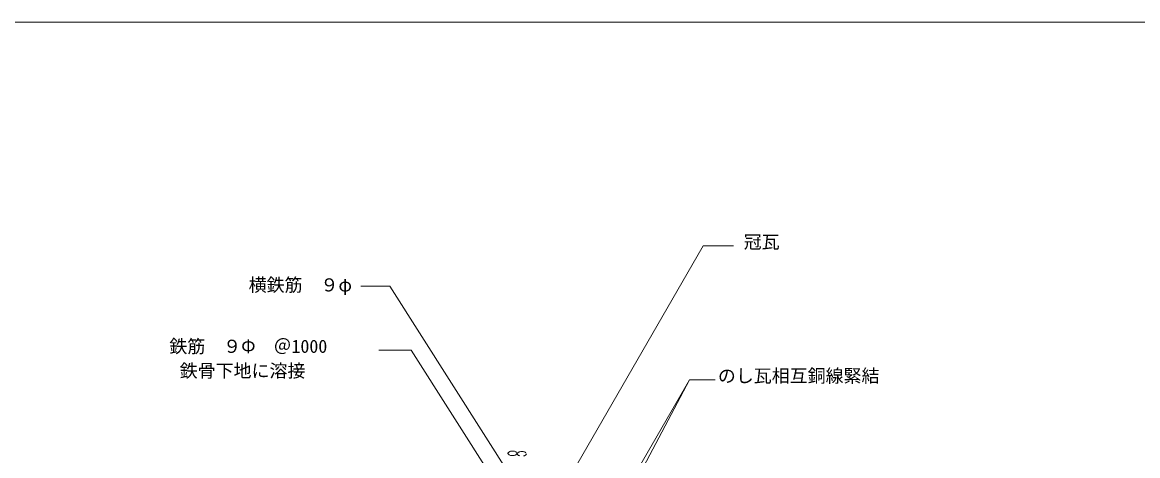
# Model space of a CAD drawing. Units: millimetres, scale not verified. Extents: x -203 to 197, y -138 to 132.
# Drawn here: x -97.5 to 57.8, y 71.2 to 131.6 of the extents above; entities that cross this region are included whole.
import ezdxf
from ezdxf.enums import TextEntityAlignment as Align

# ---------------------------------------------------------------- set-up
doc = ezdxf.new("R2010")
doc.units = ezdxf.units.MM
doc.header["$LTSCALE"] = 0.5
for name, color, linetype, lineweight in [('0-0', 5, 'Continuous', 18), ('1-1', 7, 'Continuous', 18), ('1-2', 3, 'Continuous', 18), ('1-3', 7, 'Continuous', 18)]:
    doc.layers.add(name, color=color, linetype=linetype, lineweight=lineweight)
doc.styles.add('ＭＳ ゴシック', font='')
doc.styles.get('ＭＳ ゴシック').set_extended_font_data('MS Gothic')

msp = doc.modelspace()

# ---------------------------------------------------------------- linework, layer by layer
at = {"layer": '0-0'}
msp.add_line((-203.2432, 131.6351), (196.7568, 131.6351), dxfattribs=at)
at = {"layer": '1-2', "color": 7}
for p, q in [((-21.0026, 68.7312), (-2.6833, 100.4612)), ((-46.3474, 94.8674), (-50.3412, 94.8674)), ((-26.1997, 63.1757), (-46.3474, 94.8674)), ((-43.34, 85.9203), (-47.8378, 85.9203)), ((-28.204, 62.1119), (-43.34, 85.9203)), ((-4.5736, 81.8279), (-1.0407, 81.8279))]:
    msp.add_line(p, q, dxfattribs=at)
msp.add_lwpolyline([(-26.087, 44.5658), (-4.5736, 81.8279), (-25.889, 41.4969)], dxfattribs=at)
at = {"layer": '1-2'}
for points in [[(-28.6705, 71.6895), (-28.7238, 71.7375), (-28.7929, 71.7801), (-28.8759, 71.816), (-28.97, 71.8443), (-29.0725, 71.8639), (-29.1803, 71.8743), (-29.29, 71.8752), (-29.3984, 71.8666), (-29.5022, 71.8487), (-29.5982, 71.822), (-29.6834, 71.7875), (-29.7553, 71.746), (-29.8118, 71.6989), (-29.851, 71.6477), (-29.8719, 71.5938), (-29.8737, 71.5389), (-29.8565, 71.4847), (-29.8206, 71.4328), (-29.7673, 71.3848), (-29.6982, 71.3422), (-29.6153, 71.3063), (-29.5211, 71.278), (-29.4186, 71.2584), (-29.3108, 71.248), (-29.2011, 71.2471), (-29.0927, 71.2557), (-28.9889, 71.2736), (-28.893, 71.3003), (-28.8077, 71.3348), (-28.7358, 71.3763), (-28.6793, 71.4234), (-28.6401, 71.4746), (-28.6192, 71.5285), (-28.616, 71.5685)], [(-27.3714, 71.6261), (-27.4247, 71.6741), (-27.4938, 71.7167), (-27.5767, 71.7527), (-27.6709, 71.7809), (-27.7734, 71.8005), (-27.8812, 71.8109), (-27.9909, 71.8118), (-28.0993, 71.8032), (-28.2031, 71.7853), (-28.299, 71.7586), (-28.3843, 71.7241), (-28.4562, 71.6826), (-28.5127, 71.6355), (-28.5519, 71.5843), (-28.5728, 71.5304), (-28.5746, 71.4755), (-28.5573, 71.4213), (-28.5215, 71.3694), (-28.4682, 71.3215), (-28.399, 71.2788), (-28.3161, 71.2429), (-28.222, 71.2146)], [(-27.6898, 71.2102), (-27.5938, 71.2369), (-27.5086, 71.2715), (-27.4366, 71.3129), (-27.3802, 71.36), (-27.3409, 71.4112), (-27.3201, 71.4651), (-27.3169, 71.5051)]]:
    msp.add_lwpolyline(points, dxfattribs=at)
at = {"layer": '1-3'}
msp.add_line((-2.6833, 100.4612), (1.5375, 100.4612), dxfattribs=at)

# ---------------------------------------------------------------- texts
at = {"layer": '1-1', "style": 'ＭＳ ゴシック'}
for s, p in [('横鉄筋\u3000９φ', (-65.9828, 93.5693)), ('鉄骨下地に溶接', (-75.5823, 81.6051)), ('のし瓦相互銅線緊結', (-0.6447, 80.8977))]:
    msp.add_text(s, height=1.833, dxfattribs=at).set_placement(p, align=Align.BOTTOM_LEFT)
at = {"layer": '1-2', "color": 7, "style": 'ＭＳ ゴシック'}
msp.add_text('鉄筋\u3000９Φ\u3000＠1000', height=1.833, dxfattribs=at).set_placement((-77.027, 85.0135), align=Align.BOTTOM_LEFT)
at = {"layer": '1-3', "style": 'ＭＳ ゴシック'}
msp.add_text('冠瓦', height=1.833, dxfattribs=at).set_placement((2.9542, 99.5621), align=Align.BOTTOM_LEFT)

doc.saveas('drawing.dxf')
